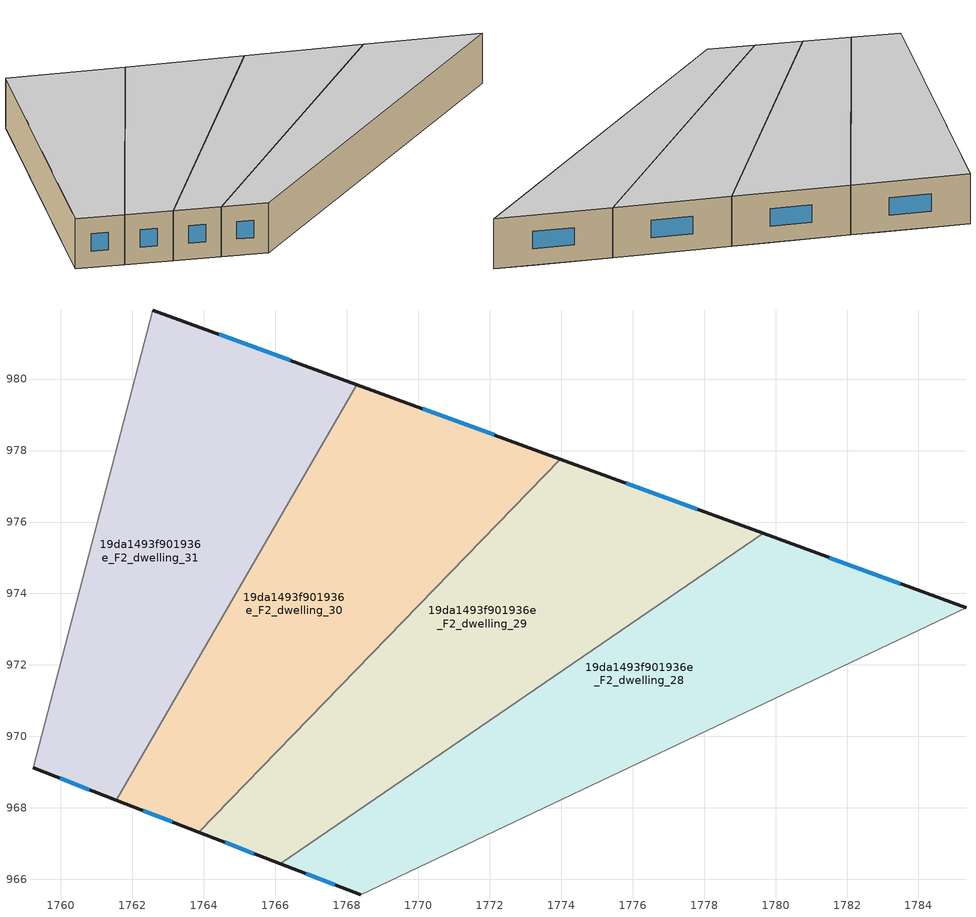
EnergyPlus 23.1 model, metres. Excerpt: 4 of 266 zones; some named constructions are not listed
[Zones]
19da1493f901936e_F2_dwelling_28
 floor to 19da1493f901936e_F1_dwelling_5 (EU_floor_Construction): 1783.41,974.3 1767.64,965.86 1766.15,966.44 1779.66,975.68 z6
 floor to 19da1493f901936e_F1_dwelling_4 (EU_floor_Construction): 1785.33,973.6 1768.4,965.57 1767.64,965.86 1783.41,974.3 z6
 wall outside (EU_wall_Construction): 1766.15,966.44 1768.4,965.57 / 1785.33,973.6 1779.66,975.68 z6:9
 wall to 19da1493f901936e_F2_dwelling_29 (EU_wall_Construction): 1779.66,975.68 1766.15,966.44 z6:9
 wall to 19da1493f901936e_F2_dwelling_27 (EU_wall_Construction): 1768.4,965.57 1785.33,973.6 z6:9
 window (EU_Window_Construction): 1766.88,966.16 1767.66,965.85 / 1783.49,974.28 1781.5,975 z6.98:8.02
 ceiling to 19da1493f901936e_F3_dwelling_28 (EU_floor_Construction): 1785.33,973.6 1779.66,975.68 1766.15,966.44 1768.4,965.57 z9
19da1493f901936e_F2_dwelling_29
 floor to 19da1493f901936e_F1_dwelling_6 (EU_floor_Construction): 1777.91,976.32 1765.45,966.71 1763.87,967.32 1773.98,977.76 z6
 floor to 19da1493f901936e_F1_dwelling_5 (EU_floor_Construction): 1779.66,975.68 1766.15,966.44 1765.45,966.71 1777.91,976.32 z6
 wall outside (EU_wall_Construction): 1763.87,967.32 1766.15,966.44 / 1779.66,975.68 1773.98,977.76 z6:9
 wall to 19da1493f901936e_F2_dwelling_30 (EU_wall_Construction): 1773.98,977.76 1763.87,967.32 z6:9
 window (EU_Window_Construction): 1764.61,967.03 1765.4,966.73 / 1777.81,976.36 1775.83,977.08 z6.98:8.02
 ceiling to 19da1493f901936e_F3_dwelling_29 (EU_floor_Construction): 1779.66,975.68 1773.98,977.76 1763.87,967.32 1766.15,966.44 z9
19da1493f901936e_F2_dwelling_30
 floor to 19da1493f901936e_F1_dwelling_7 (EU_floor_Construction): 1772.39,978.34 1763.23,967.57 1761.56,968.22 1768.28,979.84 z6
 floor to 19da1493f901936e_F1_dwelling_6 (EU_floor_Construction): 1773.98,977.76 1763.87,967.32 1763.23,967.57 1772.39,978.34 z6
 wall outside (EU_wall_Construction): 1761.56,968.22 1763.87,967.32 / 1773.98,977.76 1768.29,979.84 z6:9
 wall to 19da1493f901936e_F2_dwelling_31 (EU_wall_Construction): 1768.29,979.84 1761.56,968.22 z6:9
 window (EU_Window_Construction): 1762.31,967.93 1763.12,967.61 / 1772.13,978.44 1770.14,979.17 z6.98:8.02
 ceiling to 19da1493f901936e_F3_dwelling_30 (EU_floor_Construction): 1763.87,967.32 1773.98,977.76 1768.29,979.84 1761.56,968.22 z9
19da1493f901936e_F2_dwelling_31
 floor to 19da1493f901936e_F1_dwelling_8 (EU_floor_Construction): 1766.86,980.36 1760.98,968.44 1759.23,969.12 1762.58,981.93 z6
 floor to 19da1493f901936e_F1_dwelling_7 (EU_floor_Construction): 1768.28,979.84 1761.56,968.22 1760.98,968.44 1766.86,980.36 z6
 wall outside (EU_wall_Construction): 1759.23,969.12 1761.56,968.22 / 1768.29,979.84 1762.58,981.93 z6:9
 wall to 19da1493f901936e_F2_dwelling_32 (EU_wall_Construction): 1762.58,981.93 1759.23,969.12 z6:9
 window (EU_Window_Construction): 1759.99,968.83 1760.8,968.51 / 1766.43,980.52 1764.44,981.25 z6.98:8.02
 ceiling to 19da1493f901936e_F3_dwelling_31 (EU_floor_Construction): 1761.56,968.22 1768.29,979.84 1762.58,981.93 1759.23,969.12 z9
[SCHEDULE:FILE] Column Number=1; Rows to Skip at Top=0; Number of Hours of Data=8760; Column Separator=Comma; Interpolate to Timestep=No; Minutes per Item=60; Adjust Schedule for Daylight Savings=Yes
Name | File
EU_Step8_GainSchedule_19da1493f901936e_F7_dwelling_20_f000 | ../../schedules/19da1493f901936e/19da1493f901936e_F7_dwelling_20_f000_gain.csv
EU_Step8_GainSchedule_19da1493f901936e_F7_dwelling_21_f000 | ../../schedules/19da1493f901936e/19da1493f901936e_F7_dwelling_21_f000_gain.csv
EU_Step8_GainSchedule_19da1493f901936e_F7_dwelling_22_f000 | ../../schedules/19da1493f901936e/19da1493f901936e_F7_dwelling_22_f000_gain.csv
EU_Step8_GainSchedule_19da1493f901936e_F7_dwelling_23_f000 | ../../schedules/19da1493f901936e/19da1493f901936e_F7_dwelling_23_f000_gain.csv
EU_Step8_GainSchedule_19da1493f901936e_F7_dwelling_24_f000 | ../../schedules/19da1493f901936e/19da1493f901936e_F7_dwelling_24_f000_gain.csv
EU_Step8_GainSchedule_19da1493f901936e_F7_dwelling_25_f000 | ../../schedules/19da1493f901936e/19da1493f901936e_F7_dwelling_25_f000_gain.csv
EU_Step8_GainSchedule_19da1493f901936e_F7_dwelling_26_f000 | ../../schedules/19da1493f901936e/19da1493f901936e_F7_dwelling_26_f000_gain.csv
EU_Step8_GainSchedule_19da1493f901936e_F7_dwelling_27_f000 | ../../schedules/19da1493f901936e/19da1493f901936e_F7_dwelling_27_f000_gain.csv
EU_Step8_GainSchedule_19da1493f901936e_F7_dwelling_28_f000 | ../../schedules/19da1493f901936e/19da1493f901936e_F7_dwelling_28_f000_gain.csv
EU_Step8_GainSchedule_19da1493f901936e_F7_dwelling_29_f000 | ../../schedules/19da1493f901936e/19da1493f901936e_F7_dwelling_29_f000_gain.csv
EU_Step8_GainSchedule_19da1493f901936e_F7_dwelling_30_f000 | ../../schedules/19da1493f901936e/19da1493f901936e_F7_dwelling_30_f000_gain.csv
EU_Step8_GainSchedule_19da1493f901936e_F7_dwelling_31_f000 | ../../schedules/19da1493f901936e/19da1493f901936e_F7_dwelling_31_f000_gain.csv
EU_Step8_GainSchedule_19da1493f901936e_F7_dwelling_32_f000 | ../../schedules/19da1493f901936e/19da1493f901936e_F7_dwelling_32_f000_gain.csv
